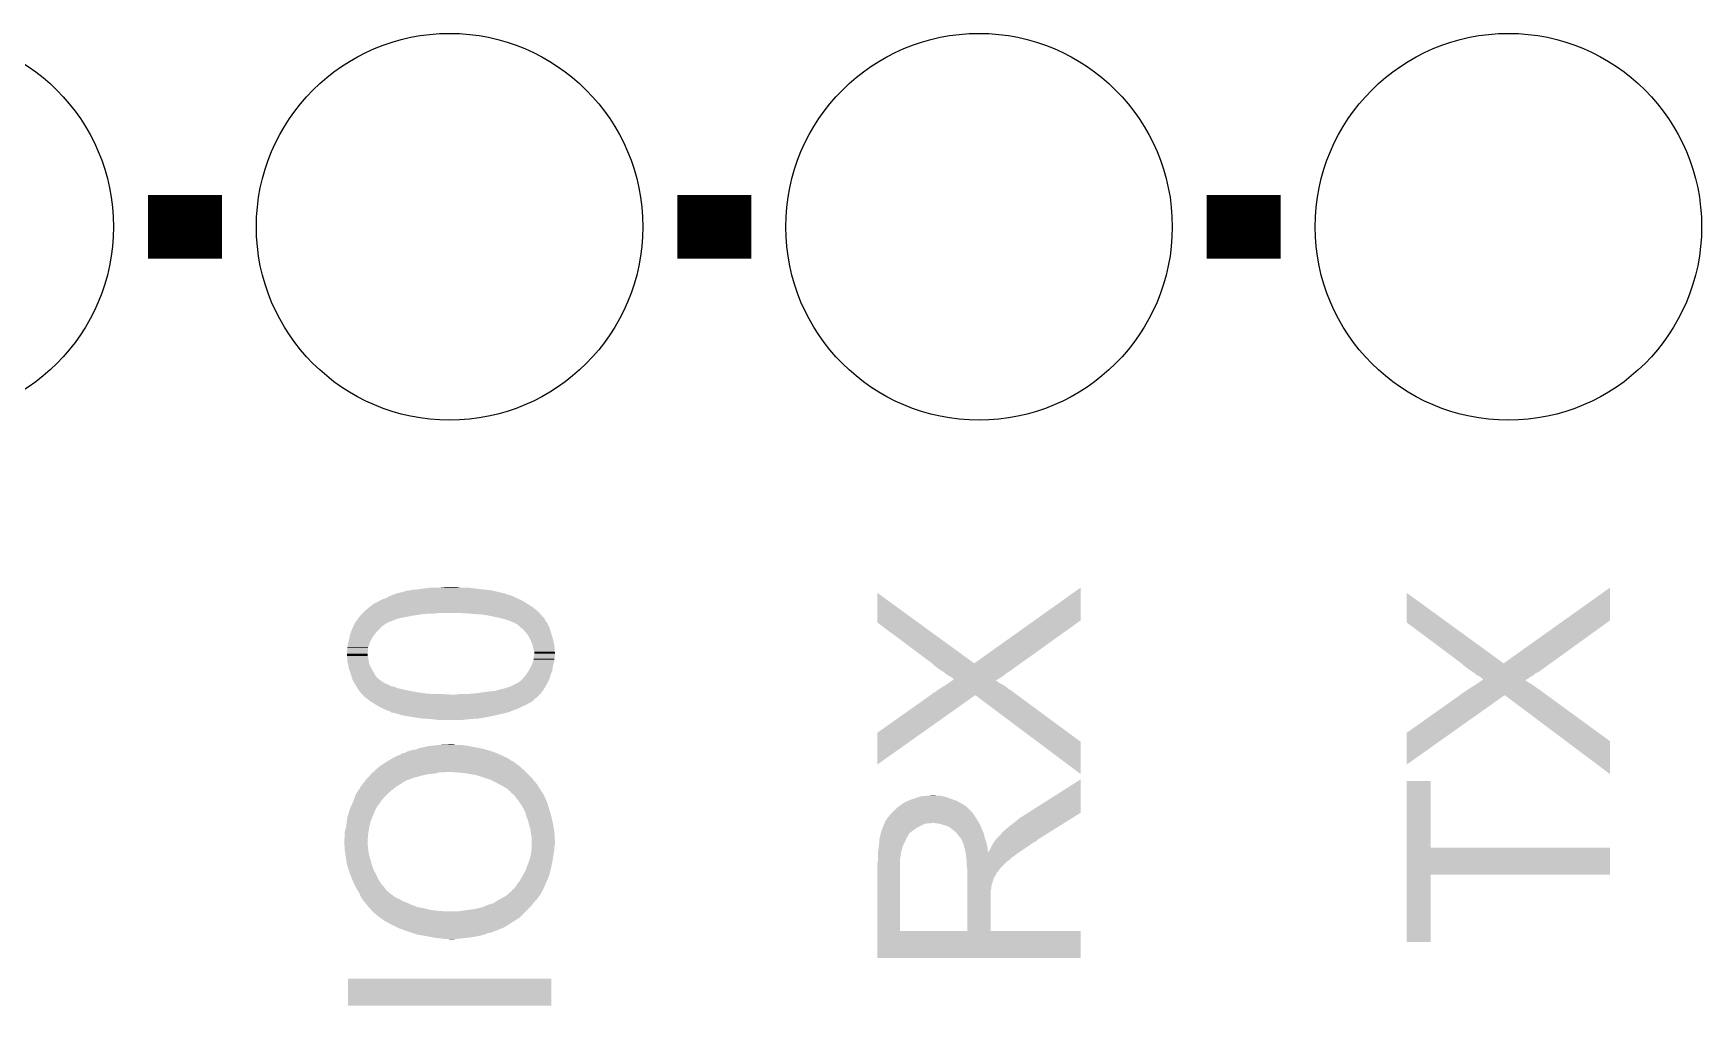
# Model space of a CAD drawing. Extents: x -1.3 to 24.2, y -3.9 to 53.4.
# Drawn here: x 9.43 to 17.44, y 19.33 to 23.99 of the extents above; entities that cross this region are included whole.
import ezdxf

# ---------------------------------------------------------------- set-up
doc = ezdxf.new("R2010")
doc.units = 0
doc.layers.get('0').update_dxf_attribs({"linetype": 'CONTINUOUS'})
doc.layers.add('WIFI_BLE_CLICK_V102_GTO', color=14, linetype='CONTINUOUS')
doc.layers.add('WIFI_BLE_CLICK_V102_GTS', color=12, linetype='CONTINUOUS')

# ---------------------------------------------------------------- blocks, each defined once
blk = doc.blocks.new('ROUND_38')
blk.add_circle((0, 0), 0.9271)

msp = doc.modelspace()

# ---------------------------------------------------------------- linework, layer by layer
at = {"layer": 'WIFI_BLE_CLICK_V102_GTO', "const_width": 0.3048}
for points in [[(9.9822, 23.0632), (10.3378, 23.0632)], [(12.5222, 23.0632), (12.8778, 23.0632)], [(15.0622, 23.0632), (15.4178, 23.0632)]]:
    msp.add_lwpolyline(points, dxfattribs=at)
at = {"layer": 'WIFI_BLE_CLICK_V102_GTO'}
for points in [[(11.125202, 21.28266), (11.14349, 21.29282), (11.75258, 21.28266), (11.73226, 21.29282)], [(11.14349, 21.29282), (11.148062, 21.29536), (11.73226, 21.29282), (11.724642, 21.29536)], [(11.148062, 21.29536), (11.15504, 21.297898), (11.724642, 21.29536), (11.719564, 21.297898)], [(11.15504, 21.297898), (11.155046, 21.2979), (11.719564, 21.297898), (11.714484, 21.2979)], [(11.155046, 21.2979), (11.175996, 21.305518), (11.714484, 21.2979), (11.694162, 21.305518)], [(11.175996, 21.305518), (11.176002, 21.30552), (11.694162, 21.305518), (11.694154, 21.30552)], [(11.176002, 21.30552), (11.196322, 21.3106), (11.694154, 21.30552), (11.6713, 21.3106)], [(11.196322, 21.3106), (11.206482, 21.31314), (11.6713, 21.3106), (11.660506, 21.31314)], [(11.206482, 21.31314), (11.211564, 21.313142), (11.660506, 21.31314), (11.660498, 21.313142)], [(11.211564, 21.313142), (11.221724, 21.31822), (11.660498, 21.313142), (11.638916, 21.31822)], [(11.231882, 21.31822), (11.24204, 21.32076), (11.638916, 21.31822), (11.62812, 21.32076)], [(11.24204, 21.32076), (11.254742, 21.3233), (11.62812, 21.32076), (11.60399, 21.3233)], [(11.267442, 21.3233), (11.28268, 21.32584), (11.60399, 21.3233), (11.57986, 21.32584)], [(11.28268, 21.32584), (11.30046, 21.32838), (11.57986, 21.32584), (11.55827, 21.32838)], [(11.30046, 21.32838), (11.32078, 21.33092), (11.55827, 21.32838), (11.53668, 21.33092)], [(11.32078, 21.33092), (11.338562, 21.33346), (11.53668, 21.33092), (11.51636, 21.33346)], [(11.38428, 21.33346), (11.409678, 21.336), (11.480802, 21.33346), (11.465562, 21.336)], [(13.48232, 21.16583), (13.482356, 21.308034), (13.678032, 21.16583), (13.482356, 21.308034)], [(14.236356, 21.175976), (14.45768, 21.333418), (14.457672, 21.175976), (14.45768, 21.333418)], [(16.02232, 21.16583), (16.022356, 21.308034), (16.218032, 21.16583), (16.022356, 21.308034)], [(16.776356, 21.175976), (16.99768, 21.333418), (16.997672, 21.175976), (16.99768, 21.333418)], [(11.0109, 21.209), (11.01344, 21.21154), (11.35634, 21.209), (11.379202, 21.21154)], [(11.01344, 21.21154), (11.02106, 21.21916), (11.861038, 21.21154), (11.85418, 21.21916)], [(11.02106, 21.21916), (11.0236, 21.2217), (11.85418, 21.21916), (11.851006, 21.2217)], [(11.0236, 21.2217), (11.041378, 21.23694), (11.851006, 21.2217), (11.831956, 21.23694)], [(11.041378, 21.23694), (11.044764, 21.23948), (11.831956, 21.23694), (11.82878, 21.23948)], [(11.044764, 21.23948), (11.0617, 21.252182), (11.82878, 21.23948), (11.80882, 21.252182)], [(11.0617, 21.252182), (11.06424, 21.25472), (11.80882, 21.252182), (11.804832, 21.25472)], [(11.06424, 21.25472), (11.06805, 21.25726), (11.804832, 21.25472), (11.80084, 21.25726)], [(11.06805, 21.25726), (11.07186, 21.2598), (11.80084, 21.25726), (11.796608, 21.2598)], [(11.07186, 21.2598), (11.084562, 21.26488), (11.796608, 21.2598), (11.78814, 21.26488)], [(11.084562, 21.26488), (11.097896, 21.2725), (11.78814, 21.26488), (11.77544, 21.2725)], [(11.097896, 21.2725), (11.102342, 21.27504), (11.77544, 21.2725), (11.769726, 21.27504)], [(11.102342, 21.27504), (11.125202, 21.28266), (11.769726, 21.27504), (11.75258, 21.28266)], [(11.52144, 21.209), (11.4808, 21.21154), (11.863322, 21.209), (11.861038, 21.21154)], [(10.9601, 21.130258), (10.96913, 21.150582), (11.08964, 21.130258), (11.109964, 21.150582)], [(10.96913, 21.150582), (10.97026, 21.153124), (11.109964, 21.150582), (11.11502, 21.153124)], [(10.97026, 21.153134), (10.970282, 21.15566), (11.11504, 21.153134), (11.115062, 21.15566)], [(10.97026, 21.153124), (10.97026, 21.153134), (11.11502, 21.153124), (11.11504, 21.153134)], [(10.970282, 21.15566), (10.970912, 21.155664), (11.115062, 21.15566), (11.117586, 21.155664)], [(10.970912, 21.155664), (10.972804, 21.155676), (11.117586, 21.155664), (11.117604, 21.155676)], [(10.972804, 21.155676), (10.975342, 21.163282), (11.117604, 21.155676), (11.129012, 21.163282)], [(10.975342, 21.163282), (10.977244, 21.16582), (11.129012, 21.163282), (11.13282, 21.16582)], [(10.977244, 21.16582), (10.98296, 21.17344), (11.13282, 21.16582), (11.15314, 21.17344)], [(10.98296, 21.17344), (10.989732, 21.1836), (11.15314, 21.17344), (11.176002, 21.1836)], [(10.989732, 21.1836), (10.99312, 21.18868), (11.176002, 21.1836), (11.2014, 21.18868)], [(10.99312, 21.18868), (11.001586, 21.19884), (11.2014, 21.18868), (11.2522, 21.19884)], [(11.001586, 21.19884), (11.005818, 21.203918), (11.2522, 21.19884), (11.287746, 21.203918)], [(11.005818, 21.203918), (11.00836, 21.20646), (11.287746, 21.203918), (11.30554, 21.20646)], [(11.00836, 21.20646), (11.0109, 21.209), (11.30554, 21.20646), (11.333478, 21.209)], [(11.55446, 21.20646), (11.52144, 21.209), (11.865608, 21.20646), (11.863322, 21.209)], [(11.590022, 21.20392), (11.55446, 21.20646), (11.867894, 21.20392), (11.865608, 21.20646)], [(11.61796, 21.19884), (11.590022, 21.20392), (11.872464, 21.19884), (11.867894, 21.20392)], [(11.64336, 21.19376), (11.61796, 21.19884), (11.877036, 21.19376), (11.872464, 21.19884)], [(11.643388, 21.193754), (11.64336, 21.19376), (11.87704, 21.193754), (11.877036, 21.19376)], [(11.654788, 21.19122), (11.643388, 21.193754), (11.877062, 21.19122), (11.87704, 21.193754)], [(11.654852, 21.191206), (11.654788, 21.19122), (11.882126, 21.191206), (11.877062, 21.19122)], [(11.68908, 21.183598), (11.654852, 21.191206), (11.88593, 21.183598), (11.882126, 21.191206)], [(11.696702, 21.181058), (11.68908, 21.183598), (11.8872, 21.181058), (11.88593, 21.183598)], [(11.71956, 21.17344), (11.696702, 21.181058), (11.889744, 21.17344), (11.8872, 21.181058)], [(11.719566, 21.173438), (11.71956, 21.17344), (11.889744, 21.173438), (11.889744, 21.17344)], [(11.73226, 21.16836), (11.719566, 21.173438), (11.89482, 21.16836), (11.889744, 21.173438)], [(11.737348, 21.165816), (11.73226, 21.16836), (11.897362, 21.165816), (11.89482, 21.16836)], [(11.75258, 21.158198), (11.737348, 21.165816), (11.901172, 21.158198), (11.897362, 21.165816)], [(11.755126, 21.15566), (11.75258, 21.158198), (11.902442, 21.15566), (11.901172, 21.158198)], [(11.757666, 21.155654), (11.755126, 21.15566), (11.902444, 21.155654), (11.902442, 21.15566)], [(11.767822, 21.145498), (11.757666, 21.155654), (11.907522, 21.145498), (11.902444, 21.155654)], [(11.770362, 21.142958), (11.767822, 21.145498), (11.908284, 21.142958), (11.907522, 21.145498)], [(11.783062, 21.132798), (11.770362, 21.142958), (11.911332, 21.132798), (11.908284, 21.142958)], [(11.79322, 21.1201), (11.783062, 21.132798), (11.91514, 21.1201), (11.911332, 21.132798)], [(13.741402, 20.97278), (13.48232, 21.16583), (13.94367, 20.97278), (13.678032, 21.16583)], [(13.947154, 20.970248), (14.236356, 21.175976), (14.170072, 20.970248), (14.457672, 21.175976)], [(16.281402, 20.97278), (16.02232, 21.16583), (16.48367, 20.97278), (16.218032, 21.16583)], [(16.487154, 20.970248), (16.776356, 21.175976), (16.71217, 20.970248), (16.997672, 21.175976)], [(10.940096, 21.046442), (10.942002, 21.06168), (11.038842, 21.046442), (11.04392, 21.06168)], [(10.942002, 21.06168), (10.94232, 21.06422), (11.04392, 21.06168), (11.044934, 21.06422)], [(10.94232, 21.06422), (10.94486, 21.074382), (11.044934, 21.06422), (11.049, 21.074382)], [(10.94486, 21.074382), (10.9474, 21.08454), (11.049, 21.074382), (11.054642, 21.08454)], [(10.9474, 21.08454), (10.950222, 21.097242), (11.054642, 21.08454), (11.0617, 21.097242)], [(10.950222, 21.097242), (10.952482, 21.1074), (11.0617, 21.097242), (11.06932, 21.1074)], [(10.952482, 21.1074), (10.955868, 21.11756), (11.06932, 21.1074), (11.076942, 21.11756)], [(10.955868, 21.11756), (10.9601, 21.130258), (11.076942, 21.11756), (11.08964, 21.130258)], [(11.803382, 21.109938), (11.79322, 21.1201), (11.918528, 21.109938), (11.91514, 21.1201)], [(11.814672, 21.089618), (11.803382, 21.109938), (11.9253, 21.089618), (11.918528, 21.109938)], [(11.81608, 21.087082), (11.814672, 21.089618), (11.925844, 21.087082), (11.9253, 21.089618)], [(11.826242, 21.064218), (11.81608, 21.087082), (11.930744, 21.064218), (11.925844, 21.087082)], [(11.828782, 21.05406), (11.826242, 21.064218), (11.93292, 21.05406), (11.930744, 21.064218)], [(11.83132, 21.0439), (11.828782, 21.05406), (11.933598, 21.0439), (11.93292, 21.05406)], [(10.93724, 21.028662), (10.937662, 21.031202), (11.038416, 21.028662), (11.03884, 21.031202)], [(10.93724, 21.015962), (10.93724, 21.028662), (11.0363, 21.015962), (11.038416, 21.028662)], [(10.93724, 21.015958), (10.93724, 21.015962), (11.0363, 21.015958), (11.0363, 21.015962)], [(10.937918, 21.005804), (10.93724, 21.015958), (11.0363, 21.005804), (11.0363, 21.015958)], [(10.937662, 21.031202), (10.93978, 21.0439), (11.03884, 21.031202), (11.03884, 21.0439)], [(10.938256, 21.000722), (10.937918, 21.005804), (11.038838, 21.000722), (11.0363, 21.005804)], [(10.939272, 20.98548), (10.938256, 21.000722), (11.04138, 20.98548), (11.038838, 21.000722)], [(10.93978, 20.97786), (10.939272, 20.98548), (11.04247, 20.97786), (11.04138, 20.98548)], [(10.93978, 21.0439), (10.940096, 21.046442), (11.03884, 21.0439), (11.038842, 21.046442)], [(10.941958, 20.967704), (10.93978, 20.97786), (11.04392, 20.967704), (11.04247, 20.97786)], [(11.82647, 20.967698), (11.831086, 20.980396), (11.92784, 20.967698), (11.932918, 20.980396)], [(11.831086, 20.980396), (11.833858, 20.988018), (11.932918, 20.980396), (11.932918, 20.988018)], [(11.833862, 21.031198), (11.83132, 21.0439), (11.934446, 21.031198), (11.933598, 21.0439)], [(11.833858, 20.993098), (11.83386, 21.000718), (11.93292, 20.993098), (11.934824, 21.000718)], [(11.833858, 20.988018), (11.833858, 20.993098), (11.932918, 20.988018), (11.93292, 20.993098)], [(11.83386, 21.000718), (11.834282, 21.003258), (11.934824, 21.000718), (11.93546, 21.003258)], [(11.8364, 21.026116), (11.833862, 21.031198), (11.934784, 21.026116), (11.934446, 21.031198)], [(11.834282, 21.003258), (11.8364, 21.015958), (11.93546, 21.003258), (11.93546, 21.015958)], [(11.8364, 21.015962), (11.8364, 21.026116), (11.93546, 21.015962), (11.934784, 21.026116)], [(11.8364, 21.015958), (11.8364, 21.015962), (11.93546, 21.015958), (11.93546, 21.015962)], [(13.744296, 20.970248), (13.741402, 20.97278), (13.947154, 20.970248), (13.94367, 20.97278)], [(16.284296, 20.970248), (16.281402, 20.97278), (16.487154, 20.970248), (16.48367, 20.97278)], [(10.946312, 20.94738), (10.941958, 20.967704), (11.05408, 20.94738), (11.04392, 20.967704)], [(10.9474, 20.942302), (10.946312, 20.94738), (11.056902, 20.942302), (11.05408, 20.94738)], [(10.953868, 20.92452), (10.9474, 20.942302), (11.06678, 20.92452), (11.056902, 20.942302)], [(10.957562, 20.91436), (10.953868, 20.92452), (11.072876, 20.91436), (11.06678, 20.92452)], [(10.958324, 20.911822), (10.957562, 20.91436), (11.074398, 20.911822), (11.072876, 20.91436)], [(10.96137, 20.901662), (10.958324, 20.911822), (11.082018, 20.901662), (11.074398, 20.911822)], [(10.965178, 20.88896), (10.96137, 20.901662), (11.097896, 20.88896), (11.082018, 20.901662)], [(11.770358, 20.88642), (11.783056, 20.899118), (11.904618, 20.88642), (11.91006, 20.899118)], [(11.783056, 20.899118), (11.783062, 20.899122), (11.91006, 20.899118), (11.91006, 20.899122)], [(11.783062, 20.899122), (11.79576, 20.91436), (11.91006, 20.899122), (11.914412, 20.91436)], [(11.79576, 20.91436), (11.797452, 20.9169), (11.914412, 20.91436), (11.915138, 20.9169)], [(11.797452, 20.9169), (11.809304, 20.934678), (11.915138, 20.9169), (11.922758, 20.934678)], [(11.809304, 20.934678), (11.811, 20.93722), (11.922758, 20.934678), (11.92312, 20.93722)], [(11.811, 20.93722), (11.819466, 20.95246), (11.92312, 20.93722), (11.9253, 20.95246)], [(11.819466, 20.95246), (11.8237, 20.960078), (11.9253, 20.95246), (11.926568, 20.960078)], [(11.8237, 20.960078), (11.82647, 20.967698), (11.926568, 20.960078), (11.92784, 20.967698)], [(13.76172, 20.955), (13.744296, 20.970248), (14.148756, 20.955), (14.170072, 20.970248)], [(13.782042, 20.93976), (13.76172, 20.955), (14.127452, 20.93976), (14.148756, 20.955)], [(13.802358, 20.92706), (13.782042, 20.93976), (14.109698, 20.92706), (14.127452, 20.93976)], [(13.80846, 20.921978), (13.802358, 20.92706), (14.09954, 20.921978), (14.109698, 20.92706)], [(13.817602, 20.91436), (13.80846, 20.921978), (14.09192, 20.91436), (14.09954, 20.921978)], [(13.832838, 20.90674), (13.817602, 20.91436), (14.081252, 20.90674), (14.09192, 20.91436)], [(13.839614, 20.901658), (13.832838, 20.90674), (14.07414, 20.901658), (14.081252, 20.90674)], [(13.842998, 20.89912), (13.839614, 20.901658), (14.069582, 20.89912), (14.07414, 20.901658)], [(13.842934, 20.88894), (13.850548, 20.89404), (14.0513, 20.88894), (14.060458, 20.89404)], [(13.848074, 20.894046), (13.842998, 20.89912), (14.060468, 20.894046), (14.069582, 20.89912)], [(13.850548, 20.89404), (13.848074, 20.894046), (14.060458, 20.89404), (14.060468, 20.894046)], [(16.30172, 20.955), (16.284296, 20.970248), (16.69101, 20.955), (16.71217, 20.970248)], [(16.322042, 20.93976), (16.30172, 20.955), (16.66986, 20.93976), (16.69101, 20.955)], [(16.342358, 20.92706), (16.322042, 20.93976), (16.652236, 20.92706), (16.66986, 20.93976)], [(16.342362, 20.927058), (16.342358, 20.92706), (16.649696, 20.927058), (16.652236, 20.92706)], [(16.34846, 20.921978), (16.342362, 20.927058), (16.63954, 20.921978), (16.649696, 20.927058)], [(16.357602, 20.91436), (16.34846, 20.921978), (16.63192, 20.91436), (16.63954, 20.921978)], [(16.357606, 20.914358), (16.357602, 20.91436), (16.631918, 20.914358), (16.63192, 20.91436)], [(16.372838, 20.90674), (16.357606, 20.914358), (16.618584, 20.90674), (16.631918, 20.914358)], [(16.376226, 20.9042), (16.372838, 20.90674), (16.61414, 20.9042), (16.618584, 20.90674)], [(16.382998, 20.89912), (16.376226, 20.9042), (16.606536, 20.89912), (16.61414, 20.9042)], [(16.382934, 20.88894), (16.390548, 20.89404), (16.5913, 20.88894), (16.598932, 20.89404)], [(16.388074, 20.894046), (16.382998, 20.89912), (16.598942, 20.894046), (16.606536, 20.89912)], [(16.390548, 20.89404), (16.388074, 20.894046), (16.598932, 20.89404), (16.598942, 20.894046)], [(10.969942, 20.88134), (10.965178, 20.88896), (11.10742, 20.88134), (11.097896, 20.88896)], [(10.973116, 20.87626), (10.969942, 20.88134), (11.117578, 20.87626), (11.10742, 20.88134)], [(10.97629, 20.871182), (10.973116, 20.87626), (11.125196, 20.871182), (11.117578, 20.87626)], [(10.977878, 20.868642), (10.97629, 20.871182), (11.135358, 20.868642), (11.125196, 20.871182)], [(10.97788, 20.868638), (10.977878, 20.868642), (11.135366, 20.868638), (11.135358, 20.868642)], [(10.98169, 20.861022), (10.97788, 20.868638), (11.148058, 20.861022), (11.135366, 20.868638)], [(10.98296, 20.858482), (10.98169, 20.861022), (11.163288, 20.858482), (11.148058, 20.861022)], [(10.982962, 20.85848), (10.98296, 20.858482), (11.163298, 20.85848), (11.163288, 20.858482)], [(10.988038, 20.850862), (10.982962, 20.85848), (11.181078, 20.850862), (11.163298, 20.85848)], [(10.990578, 20.845784), (10.988038, 20.850862), (11.203926, 20.845784), (11.181078, 20.850862)], [(10.995654, 20.840706), (10.990578, 20.845784), (11.226774, 20.840706), (11.203926, 20.845784)], [(10.995656, 20.8407), (10.995654, 20.840706), (11.2268, 20.8407), (11.226774, 20.840706)], [(10.99566, 20.838166), (10.995656, 20.8407), (11.240738, 20.838166), (11.2268, 20.8407)], [(11.002522, 20.83054), (10.99566, 20.838166), (11.28268, 20.83054), (11.240738, 20.838166)], [(11.007094, 20.82546), (11.002522, 20.83054), (11.31824, 20.82546), (11.28268, 20.83054)], [(11.00938, 20.82292), (11.007094, 20.82546), (11.3538, 20.82292), (11.31824, 20.82546)], [(11.011664, 20.82038), (11.00938, 20.82292), (11.43762, 20.82038), (11.394442, 20.82292)], [(11.01852, 20.81276), (11.011664, 20.82038), (11.854178, 20.81276), (11.861798, 20.82038)], [(11.021696, 20.81022), (11.01852, 20.81276), (11.85164, 20.81022), (11.854178, 20.81276)], [(11.460478, 20.82038), (11.475718, 20.82292), (11.861798, 20.82038), (11.864338, 20.82292)], [(11.516362, 20.82292), (11.54176, 20.82546), (11.864338, 20.82292), (11.866878, 20.82546)], [(11.54176, 20.82546), (11.56716, 20.828), (11.866878, 20.82546), (11.868782, 20.828)], [(11.56716, 20.828), (11.6205, 20.83562), (11.868782, 20.828), (11.874498, 20.83562)], [(11.6205, 20.83562), (11.648438, 20.83816), (11.874498, 20.83562), (11.876404, 20.83816)], [(11.648438, 20.83816), (11.673842, 20.84578), (11.876404, 20.83816), (11.88212, 20.84578)], [(11.673842, 20.84578), (11.696698, 20.85086), (11.88212, 20.84578), (11.885022, 20.85086)], [(11.696698, 20.85086), (11.719558, 20.85848), (11.885022, 20.85086), (11.889376, 20.85848)], [(11.719558, 20.85848), (11.73988, 20.86864), (11.889376, 20.85848), (11.895182, 20.86864)], [(11.73988, 20.86864), (11.757656, 20.876258), (11.895182, 20.86864), (11.899536, 20.876258)], [(11.757656, 20.876258), (11.7602, 20.878798), (11.899536, 20.876258), (11.900988, 20.878798)], [(11.7602, 20.878798), (11.763584, 20.881338), (11.900988, 20.878798), (11.90244, 20.881338)], [(11.763584, 20.881338), (11.770358, 20.88642), (11.90244, 20.881338), (11.904618, 20.88642)], [(13.482328, 20.637504), (13.733782, 20.815302), (13.697512, 20.637504), (13.948632, 20.815302)], [(13.733782, 20.815302), (13.736312, 20.817832), (13.948632, 20.815302), (13.952206, 20.817832)], [(13.736312, 20.817832), (13.736324, 20.817842), (14.15434, 20.817832), (14.154326, 20.817842)], [(13.736324, 20.817842), (13.7414, 20.820382), (14.154326, 20.817842), (14.150878, 20.820382)], [(13.7414, 20.820382), (13.746482, 20.825462), (14.150878, 20.820382), (14.143984, 20.825462)], [(13.746482, 20.825462), (13.75918, 20.833078), (14.143984, 20.825462), (14.13365, 20.833078)], [(13.75918, 20.833078), (13.7734, 20.843238), (14.13365, 20.833078), (14.11986, 20.843238)], [(13.7734, 20.843238), (13.77696, 20.84578), (14.11986, 20.843238), (14.11478, 20.84578)], [(13.77696, 20.84578), (13.78102, 20.848318), (14.11478, 20.84578), (14.109704, 20.848318)], [(13.78102, 20.848318), (13.793212, 20.855938), (14.109704, 20.848318), (14.102082, 20.855938)], [(13.793212, 20.855938), (13.817594, 20.871178), (14.102082, 20.855938), (14.079222, 20.871178)], [(13.817594, 20.871178), (13.817598, 20.87118), (14.079222, 20.871178), (14.079218, 20.87118)], [(13.817598, 20.87118), (13.82471, 20.87626), (14.079218, 20.87118), (14.066524, 20.87626)], [(13.82471, 20.87626), (13.835376, 20.883878), (14.066524, 20.87626), (14.0589, 20.883878)], [(13.835376, 20.883878), (13.83538, 20.88388), (14.0589, 20.883878), (14.058898, 20.88388)], [(13.83538, 20.88388), (13.839168, 20.886418), (14.058898, 20.88388), (14.053824, 20.886418)], [(13.839168, 20.886418), (13.842934, 20.88894), (14.053824, 20.886418), (14.0513, 20.88894)], [(14.25075, 20.59431), (13.952206, 20.817832), (14.45768, 20.59431), (14.15434, 20.817832)], [(16.022328, 20.637504), (16.273782, 20.815302), (16.237512, 20.637504), (16.488632, 20.815302)], [(16.273782, 20.815302), (16.276312, 20.817832), (16.488632, 20.815302), (16.492206, 20.817832)], [(16.276312, 20.817832), (16.276324, 20.817842), (16.694698, 20.817832), (16.694684, 20.817842)], [(16.276324, 20.817842), (16.2814, 20.820382), (16.694684, 20.817842), (16.691202, 20.820382)], [(16.2814, 20.820382), (16.286482, 20.825462), (16.691202, 20.820382), (16.684236, 20.825462)], [(16.286482, 20.825462), (16.29918, 20.833078), (16.684236, 20.825462), (16.673794, 20.833078)], [(16.29918, 20.833078), (16.313404, 20.84324), (16.673794, 20.833078), (16.65986, 20.84324)], [(16.313404, 20.84324), (16.31696, 20.84578), (16.65986, 20.84324), (16.65605, 20.84578)], [(16.31696, 20.84578), (16.321022, 20.84832), (16.65605, 20.84578), (16.65224, 20.84832)], [(16.321022, 20.84832), (16.333214, 20.85594), (16.65224, 20.84832), (16.64208, 20.85594)], [(16.333214, 20.85594), (16.357598, 20.87118), (16.64208, 20.85594), (16.619224, 20.87118)], [(16.357598, 20.87118), (16.3576, 20.871182), (16.619224, 20.87118), (16.61922, 20.871182)], [(16.3576, 20.871182), (16.368266, 20.8788), (16.61922, 20.871182), (16.606518, 20.8788)], [(16.368266, 20.8788), (16.375376, 20.883878), (16.606518, 20.8788), (16.598902, 20.883878)], [(16.375376, 20.883878), (16.37538, 20.88388), (16.598902, 20.883878), (16.5989, 20.88388)], [(16.37538, 20.88388), (16.379168, 20.886418), (16.5989, 20.88388), (16.593824, 20.886418)], [(16.379168, 20.886418), (16.382934, 20.88894), (16.593824, 20.886418), (16.5913, 20.88894)], [(16.787358, 20.59685), (16.492206, 20.817832), (16.99768, 20.59685), (16.694698, 20.817832)], [(11.040756, 20.794972), (11.021696, 20.81022), (11.83386, 20.794972), (11.85164, 20.81022)], [(11.04392, 20.79244), (11.040756, 20.794972), (11.833846, 20.79244), (11.83386, 20.794972)], [(11.04393, 20.792434), (11.04392, 20.79244), (11.833846, 20.792434), (11.833846, 20.79244)], [(11.047916, 20.789898), (11.04393, 20.792434), (11.828778, 20.789898), (11.833846, 20.792434)], [(11.055896, 20.78482), (11.047916, 20.789898), (11.821158, 20.78482), (11.828778, 20.789898)], [(11.063878, 20.77974), (11.055896, 20.78482), (11.811002, 20.77974), (11.821158, 20.78482)], [(11.07186, 20.77466), (11.063878, 20.77974), (11.802532, 20.77466), (11.811002, 20.77974)], [(11.076094, 20.77212), (11.07186, 20.77466), (11.798298, 20.77212), (11.802532, 20.77466)], [(11.088794, 20.7645), (11.076094, 20.77212), (11.78052, 20.7645), (11.798298, 20.77212)], [(11.09726, 20.75942), (11.088794, 20.7645), (11.77036, 20.75942), (11.78052, 20.7645)], [(11.10869, 20.75434), (11.09726, 20.75942), (11.7602, 20.75434), (11.77036, 20.75942)], [(11.12012, 20.74926), (11.10869, 20.75434), (11.746652, 20.74926), (11.7602, 20.75434)], [(11.1252, 20.74672), (11.12012, 20.74926), (11.73988, 20.74672), (11.746652, 20.74926)], [(11.130278, 20.74418), (11.1252, 20.74672), (11.733528, 20.74418), (11.73988, 20.74672)], [(11.140438, 20.741642), (11.130278, 20.74418), (11.727184, 20.741642), (11.733528, 20.74418)], [(11.148058, 20.736562), (11.140438, 20.741642), (11.714482, 20.736562), (11.727184, 20.741642)], [(11.148062, 20.73656), (11.148058, 20.736562), (11.714478, 20.73656), (11.714482, 20.736562)], [(11.153136, 20.734022), (11.148062, 20.73656), (11.704326, 20.734022), (11.714478, 20.73656)], [(11.158218, 20.73402), (11.153136, 20.734022), (11.704318, 20.73402), (11.704326, 20.734022)], [(11.178534, 20.72894), (11.158218, 20.73402), (11.684, 20.72894), (11.704318, 20.73402)], [(11.17854, 20.728938), (11.178534, 20.72894), (11.68399, 20.728938), (11.684, 20.72894)], [(11.201398, 20.721322), (11.17854, 20.728938), (11.650988, 20.721322), (11.68399, 20.728938)], [(11.20141, 20.72132), (11.201398, 20.721322), (11.65098, 20.72132), (11.650988, 20.721322)], [(11.247124, 20.7137), (11.20141, 20.72132), (11.61542, 20.7137), (11.65098, 20.72132)], [(11.292838, 20.70608), (11.247124, 20.7137), (11.57478, 20.70608), (11.61542, 20.7137)], [(11.33602, 20.70354), (11.292838, 20.70608), (11.53414, 20.70354), (11.57478, 20.70608)], [(11.35888, 20.701), (11.33602, 20.70354), (11.510008, 20.701), (11.53414, 20.70354)], [(11.37666, 20.69846), (11.35888, 20.701), (11.485878, 20.69846), (11.510008, 20.701)], [(11.296652, 20.56638), (11.330942, 20.574), (11.56208, 20.56638), (11.52144, 20.574)], [(11.330942, 20.574), (11.3792, 20.57908), (11.52144, 20.574), (11.48588, 20.57908)], [(11.3792, 20.57908), (11.43254, 20.58162), (11.457942, 20.57908), (11.447782, 20.58162)], [(13.48232, 20.485142), (13.482328, 20.637504), (13.48232, 20.485142), (13.697512, 20.637504)], [(14.457644, 20.439406), (14.25075, 20.59431), (14.457644, 20.439406), (14.45768, 20.59431)], [(16.02232, 20.485142), (16.022328, 20.637504), (16.02232, 20.485142), (16.237512, 20.637504)], [(16.997644, 20.439406), (16.787358, 20.59685), (16.997644, 20.439406), (16.99768, 20.59685)], [(11.095986, 20.477478), (11.126466, 20.497798), (11.765282, 20.477478), (11.73734, 20.497798)], [(11.126466, 20.497798), (11.130278, 20.500338), (11.73734, 20.497798), (11.732264, 20.500338)], [(11.130278, 20.500338), (11.134796, 20.50288), (11.732264, 20.500338), (11.727182, 20.50288)], [(11.134796, 20.50288), (11.148342, 20.5105), (11.727182, 20.50288), (11.71702, 20.5105)], [(11.148342, 20.5105), (11.15737, 20.515578), (11.71702, 20.5105), (11.709402, 20.515578)], [(11.15737, 20.515578), (11.1664, 20.520658), (11.709402, 20.515578), (11.699244, 20.520658)], [(11.1664, 20.520658), (11.166404, 20.52066), (11.699244, 20.520658), (11.696704, 20.52066)], [(11.166404, 20.52066), (11.17092, 20.5232), (11.696704, 20.52066), (11.691624, 20.5232)], [(11.17092, 20.5232), (11.181082, 20.528282), (11.691624, 20.5232), (11.681458, 20.528282)], [(11.181082, 20.528282), (11.191234, 20.53082), (11.681458, 20.528282), (11.67638, 20.53082)], [(11.191234, 20.53082), (11.191244, 20.530822), (11.67638, 20.53082), (11.676376, 20.530822)], [(11.191244, 20.530822), (11.201402, 20.538442), (11.676376, 20.530822), (11.65923, 20.538442)], [(11.201402, 20.538442), (11.214092, 20.54098), (11.65923, 20.538442), (11.653518, 20.54098)], [(11.214092, 20.54098), (11.214102, 20.540982), (11.653518, 20.54098), (11.653512, 20.540982)], [(11.214102, 20.540982), (11.229342, 20.548602), (11.653512, 20.540982), (11.63065, 20.548602)], [(11.229342, 20.548602), (11.247122, 20.55368), (11.63065, 20.548602), (11.615416, 20.55368)], [(11.247122, 20.55368), (11.264876, 20.556218), (11.615416, 20.55368), (11.6078, 20.556218)], [(11.264876, 20.556218), (11.264904, 20.556222), (11.6078, 20.556218), (11.607784, 20.556222)], [(11.264904, 20.556222), (11.285222, 20.56384), (11.607784, 20.556222), (11.573508, 20.56384)], [(11.285222, 20.56384), (11.296652, 20.56638), (11.573508, 20.56384), (11.56208, 20.56638)], [(11.02614, 20.408902), (11.0363, 20.4216), (11.224264, 20.408902), (11.25728, 20.4216)], [(11.0363, 20.4216), (11.04646, 20.43176), (11.25728, 20.4216), (11.29538, 20.43176)], [(11.04646, 20.43176), (11.05408, 20.43938), (11.29538, 20.43176), (11.328402, 20.43938)], [(11.05408, 20.43938), (11.056622, 20.441922), (11.328402, 20.43938), (11.361422, 20.441922)], [(11.056622, 20.441922), (11.0617, 20.447), (11.361422, 20.441922), (11.376664, 20.447)], [(11.0617, 20.447), (11.06447, 20.44954), (11.402062, 20.447), (11.412222, 20.44954)], [(11.06447, 20.44954), (11.06724, 20.45208), (11.79576, 20.44954), (11.79322, 20.45208)], [(11.06724, 20.45208), (11.09218, 20.47494), (11.79322, 20.45208), (11.768074, 20.47494)], [(11.09218, 20.47494), (11.095986, 20.477478), (11.768074, 20.47494), (11.765282, 20.477478)], [(11.49858, 20.44446), (11.43254, 20.44954), (11.80084, 20.44446), (11.79576, 20.44954)], [(11.52906, 20.43938), (11.49858, 20.44446), (11.80592, 20.43938), (11.80084, 20.44446)], [(11.557002, 20.4343), (11.52906, 20.43938), (11.811, 20.4343), (11.80592, 20.43938)], [(11.5824, 20.42668), (11.557002, 20.4343), (11.81862, 20.42668), (11.811, 20.4343)], [(11.59002, 20.42414), (11.5824, 20.42668), (11.82116, 20.42414), (11.81862, 20.42668)], [(11.62812, 20.41144), (11.59002, 20.42414), (11.831906, 20.41144), (11.82116, 20.42414)], [(11.648438, 20.40128), (11.62812, 20.41144), (11.840502, 20.40128), (11.831906, 20.41144)], [(14.205526, 20.253958), (14.45768, 20.41394), (14.45767, 20.253958), (14.45768, 20.41394)], [(10.97026, 20.314922), (10.977882, 20.337782), (11.104882, 20.314922), (11.125454, 20.337782)], [(10.977882, 20.337782), (10.979466, 20.34032), (11.125454, 20.337782), (11.12774, 20.34032)], [(10.979466, 20.34032), (10.99058, 20.358104), (11.12774, 20.34032), (11.147746, 20.358104)], [(10.99058, 20.358104), (10.990584, 20.360638), (11.147746, 20.358104), (11.150598, 20.360638)], [(10.990584, 20.360638), (10.990586, 20.360646), (11.150598, 20.360638), (11.150608, 20.360646)], [(10.990586, 20.360646), (10.9982, 20.368264), (11.150608, 20.360646), (11.160402, 20.368264)], [(10.9982, 20.368264), (11.000742, 20.375882), (11.160402, 20.368264), (11.170198, 20.375882)], [(11.000742, 20.375882), (11.002644, 20.37842), (11.170198, 20.375882), (11.173462, 20.37842)], [(11.002644, 20.37842), (11.01217, 20.39112), (11.173462, 20.37842), (11.19378, 20.39112)], [(11.01217, 20.39112), (11.01598, 20.3962), (11.19378, 20.39112), (11.2014, 20.3962)], [(11.01598, 20.3962), (11.020044, 20.40128), (11.2014, 20.3962), (11.20902, 20.40128)], [(11.020044, 20.40128), (11.022078, 20.403824), (11.20902, 20.40128), (11.216642, 20.403824)], [(11.022078, 20.403824), (11.02614, 20.4089), (11.216642, 20.403824), (11.221726, 20.4089)], [(11.02614, 20.4089), (11.02614, 20.408902), (11.221726, 20.4089), (11.224264, 20.408902)], [(11.66622, 20.39112), (11.648438, 20.40128), (11.8491, 20.39112), (11.840502, 20.40128)], [(11.666224, 20.391118), (11.66622, 20.39112), (11.8491, 20.391118), (11.8491, 20.39112)], [(11.681458, 20.3835), (11.666224, 20.391118), (11.853862, 20.3835), (11.8491, 20.391118)], [(11.69416, 20.37588), (11.681458, 20.3835), (11.858626, 20.37588), (11.853862, 20.3835)], [(11.70432, 20.370798), (11.69416, 20.37588), (11.861802, 20.370798), (11.858626, 20.37588)], [(11.71194, 20.36318), (11.70432, 20.370798), (11.866564, 20.36318), (11.861802, 20.370798)], [(11.719562, 20.358098), (11.71194, 20.36318), (11.86974, 20.358098), (11.866564, 20.36318)], [(11.7221, 20.355554), (11.719562, 20.358098), (11.87133, 20.355554), (11.86974, 20.358098)], [(11.722106, 20.353014), (11.7221, 20.355554), (11.872918, 20.353014), (11.87133, 20.355554)], [(11.725006, 20.350478), (11.722106, 20.353014), (11.874502, 20.350478), (11.872918, 20.353014)], [(11.727906, 20.34794), (11.725006, 20.350478), (11.87704, 20.34794), (11.874502, 20.350478)], [(11.736614, 20.34032), (11.727906, 20.34794), (11.88212, 20.34032), (11.87704, 20.34794)], [(11.742422, 20.335238), (11.736614, 20.34032), (11.883814, 20.335238), (11.88212, 20.34032)], [(11.744326, 20.3327), (11.742422, 20.335238), (11.88466, 20.3327), (11.883814, 20.335238)], [(11.751946, 20.32254), (11.744326, 20.3327), (11.88974, 20.32254), (11.88466, 20.3327)], [(13.684666, 20.330158), (13.693142, 20.3327), (13.80998, 20.330158), (13.797278, 20.3327)], [(13.693142, 20.3327), (13.71854, 20.33524), (13.797278, 20.3327), (13.784582, 20.33524)], [(13.71854, 20.33524), (13.748994, 20.337778), (13.766804, 20.33524), (13.759182, 20.337778)], [(13.748994, 20.337778), (13.749018, 20.33778), (13.759182, 20.337778), (13.749018, 20.33778)], [(16.022332, 20.08632), (16.02234, 20.406338), (16.136642, 20.08632), (16.13662, 20.406338)], [(16.02234, 20.406338), (16.022342, 20.40636), (16.13662, 20.406338), (16.022342, 20.40636)], [(10.941366, 20.23872), (10.947716, 20.25904), (11.0617, 20.23872), (11.06932, 20.25904)], [(10.947716, 20.25904), (10.95248, 20.27428), (11.06932, 20.25904), (11.07694, 20.27428)], [(10.95248, 20.274282), (10.955814, 20.281904), (11.076942, 20.274282), (11.08202, 20.281904)], [(10.95248, 20.27428), (10.95248, 20.274282), (11.07694, 20.27428), (11.076942, 20.274282)], [(10.955814, 20.281904), (10.958036, 20.28698), (11.08202, 20.281904), (11.082042, 20.28698)], [(10.958036, 20.28698), (10.958044, 20.287002), (11.082042, 20.28698), (11.0871, 20.287002)], [(10.958044, 20.287002), (10.95915, 20.289526), (11.0871, 20.287002), (11.087104, 20.289526)], [(10.95915, 20.289526), (10.97026, 20.31492), (11.087104, 20.289526), (11.10488, 20.31492)], [(10.97026, 20.31492), (10.97026, 20.314922), (11.10488, 20.31492), (11.104882, 20.314922)], [(11.75766, 20.31492), (11.751946, 20.32254), (11.89279, 20.31492), (11.88974, 20.32254)], [(11.77036, 20.297142), (11.75766, 20.31492), (11.8999, 20.297142), (11.89279, 20.31492)], [(11.77036, 20.29714), (11.77036, 20.297142), (11.899902, 20.29714), (11.8999, 20.297142)], [(11.779884, 20.2819), (11.77036, 20.29714), (11.90498, 20.2819), (11.899902, 20.29714)], [(11.783058, 20.27682), (11.779884, 20.2819), (11.906432, 20.27682), (11.90498, 20.2819)], [(11.793222, 20.256498), (11.783058, 20.27682), (11.912238, 20.256498), (11.906432, 20.27682)], [(11.795762, 20.24634), (11.793222, 20.256498), (11.91514, 20.24634), (11.912238, 20.256498)], [(13.543278, 20.243798), (13.55598, 20.2565), (13.945448, 20.243798), (13.93698, 20.2565)], [(13.55598, 20.2565), (13.566134, 20.266654), (13.93698, 20.2565), (13.926826, 20.266654)], [(13.566134, 20.266654), (13.568658, 20.269178), (13.926826, 20.266654), (13.92682, 20.269178)], [(13.568658, 20.269178), (13.56868, 20.2692), (13.92682, 20.269178), (13.924286, 20.2692)], [(13.56868, 20.2692), (13.578842, 20.27936), (13.924286, 20.2692), (13.914122, 20.27936)], [(13.578842, 20.27936), (13.582104, 20.281898), (13.914122, 20.27936), (13.911582, 20.281898)], [(13.582104, 20.281898), (13.595174, 20.292062), (13.911582, 20.281898), (13.89634, 20.292062)], [(13.595174, 20.292062), (13.601704, 20.29714), (13.89634, 20.292062), (13.887636, 20.29714)], [(13.601704, 20.29714), (13.604246, 20.297144), (13.887636, 20.29714), (13.887628, 20.297144)], [(13.604246, 20.297144), (13.6144, 20.30476), (13.887628, 20.297144), (13.874572, 20.30476)], [(13.6144, 20.30476), (13.6271, 20.30984), (13.874572, 20.30476), (13.865862, 20.30984)], [(13.6271, 20.30984), (13.64488, 20.31746), (13.865862, 20.30984), (13.844906, 20.31746)], [(13.64488, 20.31746), (13.66774, 20.32508), (13.844906, 20.31746), (13.823948, 20.32508)], [(13.66774, 20.32508), (13.684666, 20.330158), (13.823948, 20.32508), (13.80998, 20.330158)], [(14.19352, 20.24634), (14.205526, 20.253958), (14.44548, 20.24634), (14.45767, 20.253958)], [(10.92708, 20.162524), (10.93216, 20.1803), (11.040794, 20.162524), (11.043528, 20.1803)], [(10.93216, 20.1803), (10.932582, 20.18284), (11.043528, 20.1803), (11.04392, 20.18284)], [(10.932582, 20.18284), (10.9347, 20.19554), (11.04392, 20.18284), (11.047094, 20.19554)], [(10.9347, 20.19554), (10.93707, 20.213322), (11.047094, 20.19554), (11.051542, 20.213322)], [(10.93707, 20.213322), (10.93978, 20.233642), (11.051542, 20.213322), (11.059668, 20.233642)], [(10.93978, 20.233642), (10.941366, 20.23872), (11.059668, 20.233642), (11.0617, 20.23872)], [(11.798302, 20.236178), (11.795762, 20.24634), (11.917682, 20.236178), (11.91514, 20.24634)], [(11.80592, 20.218398), (11.798302, 20.236178), (11.922126, 20.218398), (11.917682, 20.236178)], [(11.809096, 20.2057), (11.80592, 20.218398), (11.9253, 20.2057), (11.922126, 20.218398)], [(11.811, 20.19808), (11.809096, 20.2057), (11.92657, 20.19808), (11.9253, 20.2057)], [(11.81608, 20.1803), (11.811, 20.19808), (11.929534, 20.1803), (11.92657, 20.19808)], [(11.819468, 20.15998), (11.81608, 20.1803), (11.93292, 20.15998), (11.929534, 20.1803)], [(13.503486, 20.17014), (13.50518, 20.17522), (13.65504, 20.17014), (13.662152, 20.17522)], [(13.50518, 20.17522), (13.508226, 20.18284), (13.662152, 20.17522), (13.672822, 20.18284)], [(13.508226, 20.18284), (13.51026, 20.187924), (13.672822, 20.18284), (13.68299, 20.187924)], [(13.51026, 20.187924), (13.510262, 20.190464), (13.68299, 20.187924), (13.68807, 20.190464)], [(13.510262, 20.190464), (13.51534, 20.20062), (13.68807, 20.190464), (13.708384, 20.20062)], [(13.51534, 20.20062), (13.516356, 20.20316), (13.708384, 20.20062), (13.726162, 20.20316)], [(13.516356, 20.203162), (13.517372, 20.2057), (13.738862, 20.203162), (13.746484, 20.2057)], [(13.516356, 20.20316), (13.516356, 20.203162), (13.726162, 20.20316), (13.738862, 20.203162)], [(13.517372, 20.2057), (13.520422, 20.213322), (13.97, 20.2057), (13.965428, 20.213322)], [(13.520422, 20.213322), (13.53058, 20.22856), (13.965428, 20.213322), (13.956286, 20.22856)], [(13.53058, 20.22856), (13.532694, 20.231098), (13.956286, 20.22856), (13.954762, 20.231098)], [(13.532694, 20.231098), (13.541162, 20.24126), (13.954762, 20.231098), (13.94714, 20.24126)], [(13.541162, 20.24126), (13.543278, 20.243798), (13.94714, 20.24126), (13.945448, 20.243798)], [(13.784582, 20.200618), (13.749018, 20.2057), (13.972542, 20.200618), (13.97, 20.2057)], [(13.797282, 20.19554), (13.784582, 20.200618), (13.97508, 20.19554), (13.972542, 20.200618)], [(13.809982, 20.192998), (13.797282, 20.19554), (13.976352, 20.192998), (13.97508, 20.19554)], [(13.816328, 20.19046), (13.809982, 20.192998), (13.97762, 20.19046), (13.976352, 20.192998)], [(13.822682, 20.187918), (13.816328, 20.19046), (13.97871, 20.187918), (13.97762, 20.19046)], [(13.830302, 20.18284), (13.822682, 20.187918), (13.980886, 20.18284), (13.97871, 20.187918)], [(13.83538, 20.180298), (13.830302, 20.18284), (13.981976, 20.180298), (13.980886, 20.18284)], [(13.837922, 20.177758), (13.83538, 20.180298), (13.983064, 20.177758), (13.981976, 20.180298)], [(13.85062, 20.1676), (13.837922, 20.177758), (13.987418, 20.1676), (13.983064, 20.177758)], [(14.084302, 20.162522), (14.09954, 20.17522), (14.311374, 20.162522), (14.33169, 20.17522)], [(14.09954, 20.17522), (14.117318, 20.19046), (14.33169, 20.17522), (14.356074, 20.19046)], [(14.117318, 20.19046), (14.14018, 20.20824), (14.356074, 20.19046), (14.384522, 20.20824)], [(14.14018, 20.20824), (14.165582, 20.22856), (14.384522, 20.20824), (14.417032, 20.22856)], [(14.165582, 20.22856), (14.19352, 20.24634), (14.417032, 20.22856), (14.44548, 20.24634)], [(10.92454, 20.126962), (10.92708, 20.137122), (11.037206, 20.126962), (11.037932, 20.137122)], [(10.92454, 20.11426), (10.92454, 20.126962), (11.0363, 20.11426), (11.037206, 20.126962)], [(10.92454, 20.114258), (10.92454, 20.11426), (11.0363, 20.114258), (11.0363, 20.11426)], [(10.925388, 20.101562), (10.92454, 20.114258), (11.0363, 20.101562), (11.0363, 20.114258)], [(10.926064, 20.091402), (10.925388, 20.101562), (11.03884, 20.091402), (11.0363, 20.101562)], [(10.926912, 20.078702), (10.926064, 20.091402), (11.03884, 20.078702), (11.03884, 20.091402)], [(10.92708, 20.14982), (10.92708, 20.162524), (11.03884, 20.14982), (11.040794, 20.162524)], [(10.92708, 20.137122), (10.92708, 20.14982), (11.037932, 20.137122), (11.03884, 20.14982)], [(11.82116, 20.14982), (11.819468, 20.15998), (11.933486, 20.14982), (11.93292, 20.15998)], [(11.8237, 20.137118), (11.82116, 20.14982), (11.934192, 20.137118), (11.933486, 20.14982)], [(11.8237, 20.114262), (11.8237, 20.137118), (11.93546, 20.114262), (11.934192, 20.137118)], [(11.8237, 20.101558), (11.8237, 20.114262), (11.93546, 20.101558), (11.93546, 20.114262)], [(11.8237, 20.091398), (11.8237, 20.101558), (11.93292, 20.091398), (11.93546, 20.101558)], [(11.8237, 20.08632), (11.8237, 20.091398), (11.93292, 20.08632), (11.93292, 20.091398)], [(13.485282, 20.066002), (13.48994, 20.093938), (13.59662, 20.066002), (13.604238, 20.093938)], [(13.48994, 20.09394), (13.49139, 20.11426), (13.60424, 20.09394), (13.6144, 20.11426)], [(13.48994, 20.093938), (13.48994, 20.09394), (13.604238, 20.093938), (13.60424, 20.09394)], [(13.49139, 20.11426), (13.49248, 20.1295), (13.6144, 20.11426), (13.62093, 20.1295)], [(13.49248, 20.1295), (13.493114, 20.13204), (13.62093, 20.1295), (13.62202, 20.13204)], [(13.493114, 20.13204), (13.49629, 20.14474), (13.62202, 20.13204), (13.629638, 20.14474)], [(13.49629, 20.14474), (13.498196, 20.152364), (13.629638, 20.14474), (13.63472, 20.152364)], [(13.498196, 20.152364), (13.49883, 20.154904), (13.63472, 20.152364), (13.634728, 20.154904)], [(13.49883, 20.154904), (13.5001, 20.159978), (13.634728, 20.154904), (13.641492, 20.159978)], [(13.5001, 20.159978), (13.503486, 20.17014), (13.641492, 20.159978), (13.65504, 20.17014)], [(13.863322, 20.154898), (13.85062, 20.1676), (13.99286, 20.154898), (13.987418, 20.1676)], [(13.88161, 20.132038), (13.863322, 20.154898), (13.997942, 20.132038), (13.99286, 20.154898)], [(13.883642, 20.129498), (13.88161, 20.132038), (13.998896, 20.129498), (13.997942, 20.132038)], [(13.88872, 20.119338), (13.883642, 20.129498), (14.002704, 20.119338), (13.998896, 20.129498)], [(13.891262, 20.111718), (13.88872, 20.119338), (14.00556, 20.111718), (14.002704, 20.119338)], [(13.891262, 20.111716), (13.891262, 20.111718), (14.005562, 20.111716), (14.00556, 20.111718)], [(13.89634, 20.104096), (13.891262, 20.111716), (14.007254, 20.104096), (14.005562, 20.111716)], [(13.89634, 20.101558), (13.89634, 20.104096), (14.007818, 20.101558), (14.007254, 20.104096)], [(13.899516, 20.088858), (13.89634, 20.101558), (14.01064, 20.088858), (14.007818, 20.101558)], [(14.02334, 20.0787), (14.02842, 20.091402), (14.18336, 20.0787), (14.202412, 20.091402)], [(14.02842, 20.091402), (14.029942, 20.09394), (14.202412, 20.091402), (14.20622, 20.09394)], [(14.029942, 20.09394), (14.037562, 20.10664), (14.20622, 20.09394), (14.223998, 20.10664)], [(14.037562, 20.10664), (14.04366, 20.1168), (14.223998, 20.10664), (14.241782, 20.1168)], [(14.04366, 20.1168), (14.04569, 20.119338), (14.241782, 20.1168), (14.246854, 20.119338)], [(14.04569, 20.119338), (14.04975, 20.124414), (14.246854, 20.119338), (14.249398, 20.124414)], [(14.04975, 20.124414), (14.051788, 20.126962), (14.249398, 20.124414), (14.25448, 20.126962)], [(14.051788, 20.126962), (14.05382, 20.1295), (14.25448, 20.126962), (14.25854, 20.1295)], [(14.05382, 20.1295), (14.074142, 20.149822), (14.25854, 20.1295), (14.291054, 20.149822)], [(14.074142, 20.149822), (14.084302, 20.162522), (14.291054, 20.149822), (14.311374, 20.162522)], [(10.92708, 20.07616), (10.926912, 20.078702), (11.03935, 20.07616), (11.03884, 20.078702)], [(10.928532, 20.066), (10.92708, 20.07616), (11.04138, 20.066), (11.03935, 20.07616)], [(10.93071, 20.05076), (10.928532, 20.066), (11.04392, 20.05076), (11.04138, 20.066)], [(10.93216, 20.0406), (10.93071, 20.05076), (11.046824, 20.0406), (11.04392, 20.05076)], [(10.93724, 20.00758), (10.93216, 20.0406), (11.05626, 20.00758), (11.046824, 20.0406)], [(11.799886, 19.99234), (11.80846, 20.0152), (11.91768, 19.99234), (11.92225, 20.0152)], [(11.80846, 20.0152), (11.813538, 20.030442), (11.92225, 20.0152), (11.9253, 20.030442)], [(11.813538, 20.030442), (11.816078, 20.03806), (11.9253, 20.030442), (11.926252, 20.03806)], [(11.816078, 20.03806), (11.8189, 20.05076), (11.926252, 20.03806), (11.92784, 20.05076)], [(11.8189, 20.05076), (11.82116, 20.06092), (11.92784, 20.05076), (11.929532, 20.06092)], [(11.82116, 20.06092), (11.821668, 20.066), (11.929532, 20.06092), (11.93038, 20.066)], [(11.821668, 20.066), (11.822936, 20.078698), (11.93038, 20.066), (11.93292, 20.078698)], [(11.822936, 20.078698), (11.8237, 20.08632), (11.93292, 20.078698), (11.93292, 20.08632)], [(13.48232, 20.010122), (13.48486, 20.022822), (13.59154, 20.010122), (13.59154, 20.022822)], [(13.48486, 20.063462), (13.485282, 20.066002), (13.596228, 20.063462), (13.59662, 20.066002)], [(13.48486, 20.032982), (13.48486, 20.063462), (13.59154, 20.032982), (13.596228, 20.063462)], [(13.48486, 20.022822), (13.48486, 20.032982), (13.59154, 20.022822), (13.59154, 20.032982)], [(13.905858, 20.063492), (13.899516, 20.088858), (14.013214, 20.063492), (14.01064, 20.088858)], [(13.905866, 20.06346), (13.905858, 20.063492), (14.1605, 20.06346), (14.160548, 20.063492)], [(13.9065, 20.060918), (13.905866, 20.06346), (14.15711, 20.060918), (14.1605, 20.06346)], [(13.909606, 20.03297), (13.9065, 20.060918), (14.11986, 20.03297), (14.15711, 20.060918)], [(13.909888, 20.030434), (13.909606, 20.03297), (14.119846, 20.030434), (14.11986, 20.03297)], [(13.91017, 20.027898), (13.909888, 20.030434), (14.11478, 20.027898), (14.119846, 20.030434)], [(13.911016, 20.020278), (13.91017, 20.027898), (14.10462, 20.020278), (14.11478, 20.027898)], [(13.91158, 20.015198), (13.911016, 20.020278), (14.099538, 20.015198), (14.10462, 20.020278)], [(13.91158, 19.99488), (13.91158, 20.015198), (14.07922, 19.99488), (14.099538, 20.015198)], [(14.013214, 20.063492), (14.015722, 20.066004), (14.160548, 20.063492), (14.164316, 20.066004)], [(14.015722, 20.066004), (14.018262, 20.071082), (14.164316, 20.066004), (14.171932, 20.071082)], [(14.018262, 20.071082), (14.02334, 20.0787), (14.171932, 20.071082), (14.18336, 20.0787)], [(16.022328, 19.95678), (16.022332, 20.086298), (16.997658, 19.95678), (16.99768, 20.086298)], [(16.022332, 20.086298), (16.022332, 20.08632), (16.99768, 20.086298), (16.136642, 20.08632)], [(10.940368, 19.997418), (10.93724, 20.00758), (11.059162, 19.997418), (11.05626, 20.00758)], [(10.94662, 19.9771), (10.940368, 19.997418), (11.06678, 19.9771), (11.059162, 19.997418)], [(10.9474, 19.97456), (10.94662, 19.9771), (11.068232, 19.97456), (11.06678, 19.9771)], [(10.952942, 19.95932), (10.9474, 19.97456), (11.07694, 19.95932), (11.068232, 19.97456)], [(10.95756, 19.94662), (10.952942, 19.95932), (11.082586, 19.94662), (11.07694, 19.95932)], [(10.961794, 19.936462), (10.95756, 19.94662), (11.0871, 19.936462), (11.082586, 19.94662)], [(10.97026, 19.916142), (10.961794, 19.936462), (11.0998, 19.916142), (11.0871, 19.936462)], [(11.76528, 19.9263), (11.7729, 19.939), (11.896406, 19.9263), (11.901964, 19.939)], [(11.7729, 19.939), (11.780156, 19.951698), (11.901964, 19.939), (11.90752, 19.951698)], [(11.780156, 19.951698), (11.79322, 19.974558), (11.90752, 19.951698), (11.913234, 19.974558)], [(11.79322, 19.974558), (11.799886, 19.99234), (11.913234, 19.974558), (11.91768, 19.99234)], [(13.48232, 19.687562), (13.48232, 20.010122), (13.59154, 19.687562), (13.59154, 20.010122)], [(13.912306, 19.989798), (13.91158, 19.99488), (14.074138, 19.989798), (14.07922, 19.99488)], [(13.91412, 19.9771), (13.912306, 19.989798), (14.06398, 19.9771), (14.074138, 19.989798)], [(13.914114, 19.908516), (13.914116, 19.938998), (14.03096, 19.908516), (14.04112, 19.938998)], [(13.914116, 19.949158), (13.914118, 19.956778), (14.0462, 19.949158), (14.051278, 19.956778)], [(13.914116, 19.938998), (13.914116, 19.949158), (14.04112, 19.938998), (14.0462, 19.949158)], [(13.914118, 19.96694), (13.91412, 19.977098), (14.056358, 19.96694), (14.063978, 19.977098)], [(13.914118, 19.964394), (13.914118, 19.96694), (14.05382, 19.964394), (14.056358, 19.96694)], [(13.914118, 19.961856), (13.914118, 19.964394), (14.053818, 19.961856), (14.05382, 19.964394)], [(13.914118, 19.956778), (13.914118, 19.961856), (14.051278, 19.956778), (14.053818, 19.961856)], [(13.91412, 19.977098), (13.91412, 19.9771), (14.063978, 19.977098), (14.06398, 19.9771)], [(16.02232, 19.634222), (16.022328, 19.956758), (16.136598, 19.634222), (16.13662, 19.956758)], [(16.022328, 19.956758), (16.022328, 19.95678), (16.13662, 19.956758), (16.997658, 19.95678)], [(10.97026, 19.91614), (10.97026, 19.916142), (11.099802, 19.91614), (11.0998, 19.916142)], [(10.979152, 19.89836), (10.97026, 19.91614), (11.11504, 19.89836), (11.099802, 19.91614)], [(10.982962, 19.89074), (10.979152, 19.89836), (11.120756, 19.89074), (11.11504, 19.89836)], [(10.990894, 19.878048), (10.982962, 19.89074), (11.130276, 19.878048), (11.120756, 19.89074)], [(10.990898, 19.87804), (10.990894, 19.878048), (11.132814, 19.87804), (11.130276, 19.878048)], [(10.995658, 19.870422), (10.990898, 19.87804), (11.14044, 19.870422), (11.132814, 19.87804)], [(10.995658, 19.87042), (10.995658, 19.870422), (11.140444, 19.87042), (11.14044, 19.870422)], [(10.999046, 19.8628), (10.995658, 19.87042), (11.1506, 19.8628), (11.140444, 19.87042)], [(11.001304, 19.85772), (10.999046, 19.8628), (11.15822, 19.85772), (11.1506, 19.8628)], [(11.00582, 19.847562), (11.001304, 19.85772), (11.17092, 19.847562), (11.15822, 19.85772)], [(11.690604, 19.8501), (11.704318, 19.857718), (11.85672, 19.8501), (11.861798, 19.857718)], [(11.704318, 19.857718), (11.70432, 19.85772), (11.861798, 19.857718), (11.8618, 19.85772)], [(11.70432, 19.85772), (11.709394, 19.862794), (11.8618, 19.85772), (11.866874, 19.862794)], [(11.709394, 19.862794), (11.711934, 19.865334), (11.866874, 19.862794), (11.86688, 19.865334)], [(11.711934, 19.865334), (11.71448, 19.86788), (11.86688, 19.865334), (11.869418, 19.86788)], [(11.71448, 19.86788), (11.722094, 19.875494), (11.869418, 19.86788), (11.873224, 19.875494)], [(11.722094, 19.875494), (11.724634, 19.8755), (11.873224, 19.875494), (11.873228, 19.8755)], [(11.724634, 19.8755), (11.727178, 19.878038), (11.873228, 19.8755), (11.874496, 19.878038)], [(11.727178, 19.878038), (11.732258, 19.885658), (11.874496, 19.878038), (11.878308, 19.885658)], [(11.732258, 19.885658), (11.73607, 19.8882), (11.878308, 19.885658), (11.87958, 19.8882)], [(11.73607, 19.8882), (11.739878, 19.890738), (11.87958, 19.8882), (11.880708, 19.890738)], [(11.739878, 19.890738), (11.7475, 19.9009), (11.880708, 19.890738), (11.885224, 19.9009)], [(11.7475, 19.9009), (11.753594, 19.91106), (11.885224, 19.9009), (11.88974, 19.91106)], [(11.753594, 19.91106), (11.755118, 19.913598), (11.88974, 19.91106), (11.89085, 19.913598)], [(11.755118, 19.913598), (11.76528, 19.9263), (11.89085, 19.913598), (11.896406, 19.9263)], [(13.914098, 19.68754), (13.914112, 19.880578), (14.025902, 19.68754), (14.02588, 19.880578)], [(13.914112, 19.890738), (13.914114, 19.903434), (14.02842, 19.890738), (14.02842, 19.903434)], [(13.914112, 19.880578), (13.914112, 19.890738), (14.02588, 19.880578), (14.02842, 19.890738)], [(13.914114, 19.905974), (13.914114, 19.908516), (14.030954, 19.905974), (14.03096, 19.908516)], [(13.914114, 19.903434), (13.914114, 19.905974), (14.02842, 19.903434), (14.030954, 19.905974)], [(11.00582, 19.84756), (11.00582, 19.847562), (11.170926, 19.84756), (11.17092, 19.847562)], [(11.011264, 19.83994), (11.00582, 19.84756), (11.1887, 19.83994), (11.170926, 19.84756)], [(11.01852, 19.82978), (11.011264, 19.83994), (11.206478, 19.82978), (11.1887, 19.83994)], [(11.02487, 19.82216), (11.01852, 19.82978), (11.2268, 19.82216), (11.206478, 19.82978)], [(11.03122, 19.81454), (11.02487, 19.82216), (11.243946, 19.81454), (11.2268, 19.82216)], [(11.033252, 19.812), (11.03122, 19.81454), (11.24966, 19.812), (11.243946, 19.81454)], [(11.041378, 19.801842), (11.033252, 19.812), (11.275058, 19.801842), (11.24966, 19.812)], [(11.04646, 19.79676), (11.041378, 19.801842), (11.303, 19.79676), (11.275058, 19.801842)], [(11.051538, 19.791682), (11.04646, 19.79676), (11.323312, 19.791682), (11.303, 19.79676)], [(11.053234, 19.78914), (11.051538, 19.791682), (11.33348, 19.78914), (11.323312, 19.791682)], [(11.05662, 19.78406), (11.053234, 19.78914), (11.36904, 19.78406), (11.33348, 19.78914)], [(11.05916, 19.78152), (11.05662, 19.78406), (11.40714, 19.78152), (11.36904, 19.78406)], [(11.06424, 19.77644), (11.05916, 19.78152), (11.790678, 19.77644), (11.795758, 19.78152)], [(11.08964, 19.75612), (11.06424, 19.77644), (11.770358, 19.75612), (11.790678, 19.77644)], [(11.475718, 19.78152), (11.488422, 19.78406), (11.795758, 19.78152), (11.798298, 19.78406)], [(11.488422, 19.78406), (11.5062, 19.7866), (11.798298, 19.78406), (11.800838, 19.7866)], [(11.5062, 19.7866), (11.546838, 19.79168), (11.800838, 19.7866), (11.805918, 19.79168)], [(11.546838, 19.79168), (11.590018, 19.80184), (11.805918, 19.79168), (11.816078, 19.80184)], [(11.590018, 19.80184), (11.601448, 19.80692), (11.816078, 19.80184), (11.82116, 19.80692)], [(11.601448, 19.80692), (11.612878, 19.812), (11.82116, 19.80692), (11.825222, 19.812)], [(11.612878, 19.812), (11.63828, 19.819618), (11.825222, 19.812), (11.831318, 19.819618)], [(11.63828, 19.819618), (11.658596, 19.832318), (11.831318, 19.819618), (11.841478, 19.832318)], [(11.658596, 19.832318), (11.6586, 19.83232), (11.841478, 19.832318), (11.841478, 19.83232)], [(11.6586, 19.83232), (11.672316, 19.83994), (11.841478, 19.83232), (11.849098, 19.83994)], [(11.672316, 19.83994), (11.690604, 19.8501), (11.849098, 19.83994), (11.85672, 19.8501)], [(11.096626, 19.75104), (11.08964, 19.75612), (11.765278, 19.75104), (11.770358, 19.75612)], [(11.117578, 19.7358), (11.096626, 19.75104), (11.741572, 19.7358), (11.765278, 19.75104)], [(11.131732, 19.72818), (11.117578, 19.7358), (11.72972, 19.72818), (11.741572, 19.7358)], [(11.1506, 19.71802), (11.131732, 19.72818), (11.713462, 19.71802), (11.72972, 19.72818)], [(11.18108, 19.70278), (11.1506, 19.71802), (11.689076, 19.70278), (11.713462, 19.71802)], [(11.181086, 19.702778), (11.18108, 19.70278), (11.686536, 19.702778), (11.689076, 19.70278)], [(11.194288, 19.6977), (11.181086, 19.702778), (11.676378, 19.6977), (11.686536, 19.702778)], [(11.200892, 19.69516), (11.194288, 19.6977), (11.66876, 19.69516), (11.676378, 19.6977)], [(11.2141, 19.69008), (11.200892, 19.69516), (11.656058, 19.69008), (11.66876, 19.69516)], [(11.244584, 19.67992), (11.2141, 19.69008), (11.630658, 19.67992), (11.656058, 19.69008)], [(11.25221, 19.677378), (11.244584, 19.67992), (11.615418, 19.677378), (11.630658, 19.67992)], [(11.275058, 19.669762), (11.25221, 19.677378), (11.595102, 19.669762), (11.615418, 19.677378)], [(11.30554, 19.66468), (11.275058, 19.669762), (11.577322, 19.66468), (11.595102, 19.669762)], [(11.33348, 19.6596), (11.30554, 19.66468), (11.550228, 19.6596), (11.577322, 19.66468)], [(11.34618, 19.65706), (11.33348, 19.6596), (11.536682, 19.65706), (11.550228, 19.6596)], [(11.35888, 19.65452), (11.34618, 19.65706), (11.51382, 19.65452), (11.536682, 19.65706)], [(11.38428, 19.65198), (11.35888, 19.65452), (11.49096, 19.65198), (11.51382, 19.65452)], [(11.40206, 19.64944), (11.38428, 19.65198), (11.468098, 19.64944), (11.49096, 19.65198)], [(11.432538, 19.6469), (11.419838, 19.64944), (11.445238, 19.6469), (11.468098, 19.64944)], [(13.48232, 19.68754), (13.48232, 19.687562), (13.914098, 19.68754), (13.59154, 19.687562)], [(13.48232, 19.687518), (13.48232, 19.68754), (14.45768, 19.687518), (14.025902, 19.68754)], [(13.48232, 19.558022), (13.48232, 19.687518), (14.457658, 19.558022), (14.45768, 19.687518)], [(16.136598, 19.6342), (16.02232, 19.634222), (16.136598, 19.6342), (16.136598, 19.634222)], [(14.457658, 19.558), (13.48232, 19.558022), (14.457658, 19.558), (14.457658, 19.558022)], [(10.94232, 19.329422), (10.94234, 19.458918), (11.917658, 19.329422), (11.91768, 19.458918)], [(10.94234, 19.458918), (10.942342, 19.45894), (11.91768, 19.458918), (10.942342, 19.45894)], [(11.917658, 19.3294), (10.94232, 19.329422), (11.917658, 19.3294), (11.917658, 19.329422)]]:
    msp.add_solid(points, dxfattribs=at)

# ---------------------------------------------------------------- block references
at = {"layer": 'WIFI_BLE_CLICK_V102_GTS'}
for p in [(8.89, 23.0632), (11.43, 23.0632), (13.97, 23.0632), (16.51, 23.0632)]:
    msp.add_blockref('ROUND_38', p, dxfattribs=at)

doc.saveas('drawing.dxf')
